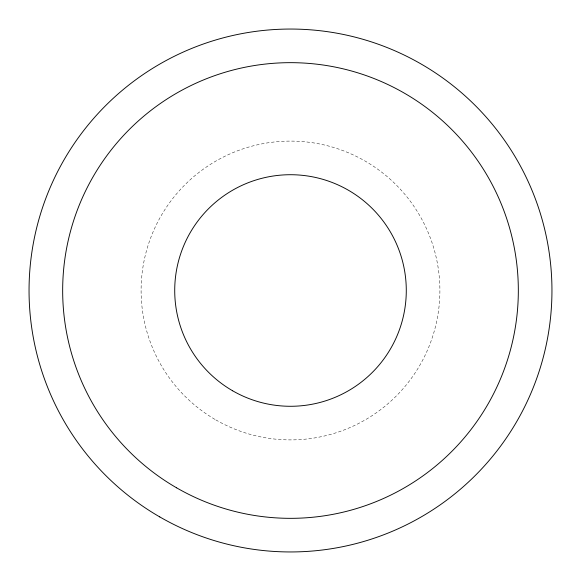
<?xml version="1.0" encoding="UTF-8"?>
<svg xmlns="http://www.w3.org/2000/svg" width="581" height="581" viewBox="0 0 581 581"><rect width="100%" height="100%" fill="white"/><g stroke="black" fill="none" stroke-linecap="round" stroke-linejoin="round"><path stroke-width="0.44" stroke-dasharray="2.9 2.18" d="M215.798 419.881A149.397 149.397 0 0 0 439.897 290.5A149.397 149.397 0 0 0 215.798 161.119A149.397 149.397 0 0 0 215.798 419.881"/><path stroke-width="0.87" d="M159.775 516.923A261.45 261.45 0 0 0 551.95 290.5A261.45 261.45 0 0 0 159.775 64.077A261.45 261.45 0 0 0 159.775 516.923M176.58 487.808A227.832 227.832 0 0 0 518.332 290.5A227.832 227.832 0 0 0 176.58 93.192A227.832 227.832 0 0 0 176.58 487.808M232.611 390.773A115.786 115.786 0 0 0 406.286 290.5A115.786 115.786 0 0 0 232.611 190.227A115.786 115.786 0 0 0 232.611 390.773"/></g></svg>
